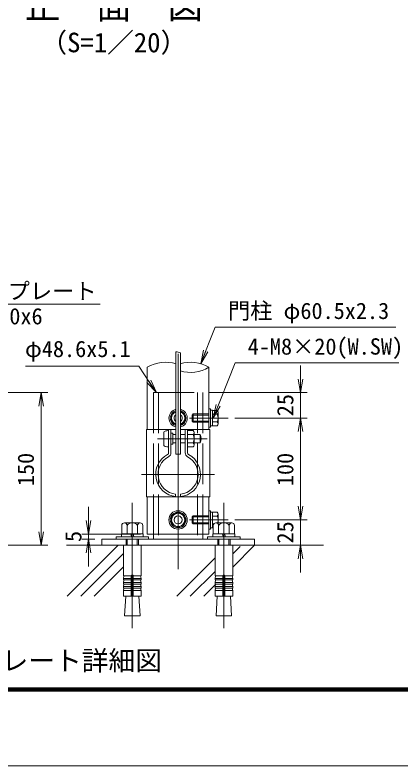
# Model space of a CAD drawing. Units: millimetres, scale not verified, with parts at other scales. Extents: x -4200 to 4200, y -2970 to 2970.
# Drawn here: x 948 to 2086, y -2970 to -757 of the extents above; entities that cross this region are included whole.
import ezdxf
from ezdxf.enums import TextEntityAlignment as Align

# ---------------------------------------------------------------- set-up
doc = ezdxf.new("R2010")
doc.units = ezdxf.units.MM
doc.header["$LTSCALE"] = 20
doc.linetypes.add('DASHED', pattern=[7.5, 6, -1.5])
doc.linetypes.add('USER1', pattern=[50.8, 31.75, -6.35, 6.35, -6.35])
doc.layers.add('0-0_D-TTL-TXT', color=7, linetype='Continuous')
for name, color, linetype, lineweight in [('0-1_D-STR-TXT', 7, 'Continuous', 9), ('0-2_D-BMK', 2, 'USER1', 13), ('0-3_D-STR1', 1, 'Continuous', 18), ('0-4_D-STR3', 3, 'Continuous', 13), ('0-5_D-STR-DIM', 7, 'Continuous', 9), ('0-6_0', 3, 'Continuous', 18), ('0-8_D-TTL', 7, 'Continuous', 9), ('0-9_D-BGD', 7, 'Continuous', 9), ('0-B_D-DCR-HCH', 7, 'Continuous', 9)]:
    doc.layers.add(name, color=color, linetype=linetype, lineweight=lineweight)
doc.styles.add('ＭＳ ゴシック', font='')
doc.styles.get('ＭＳ ゴシック').set_extended_font_data('MS Gothic')

# ---------------------------------------------------------------- blocks, each defined once
blk = doc.blocks.new('_Open')
at = {"layer": '0-6_0', "color": 7, "lineweight": 9}
blk.add_line((-20, 3.33), (0, 0), dxfattribs=at)
blk.add_lwpolyline([(-20, -3.33), (0, 0), (-20, 0)], dxfattribs=at)
blk = doc.blocks.new('MLeader2')
at = {"layer": '0-1_D-STR-TXT'}
blk.add_line((595.33, -1494.06), (576.8, -1469.94), dxfattribs=at)
for points in [[(602.15, -1486.75), (576.8, -1469.94), (598.74, -1490.4)], [(598.74, -1490.4), (725.55, -1608.67), (1017.62, -1608.67), (1199.71, -1608.67)]]:
    blk.add_lwpolyline(points, dxfattribs=at)

msp = doc.modelspace()

# ---------------------------------------------------------------- linework, layer by layer
at = {"layer": '0-1_D-STR-TXT'}
for points in [[(2070.91, -1676.8), (1538.59, -1676.8), (1496.38, -1782.63)], [(2079.51, -1781.75), (1596.95, -1781.75), (1533.24, -1942.75)]]:
    msp.add_lwpolyline(points, dxfattribs=at)
at = {"layer": '0-2_D-BMK'}
for p, q in [((1429, -2390.3), (1429, -1745.99)), ((1576.66, -1944.61), (1462.84, -1944.61)), ((1368.02, -2005.51), (1514.65, -2005.51)), ((1321.57, -2110.51), (1536.43, -2110.51)), ((1294, -2194.81), (1294, -2563.82)), ((1564, -2194.81), (1564, -2563.82)), ((1576.66, -2244.61), (1462.84, -2244.61))]:
    msp.add_line(p, q, dxfattribs=at)
at = {"layer": '0-3_D-STR1'}
for p, q in [((1338.25, -1795.09), (1338.25, -1978.51)), ((1519.75, -1795.09), (1519.75, -1978.51)), ((1338.25, -2286.61), (1338.25, -2176.51)), ((1519.75, -2286.61), (1519.75, -2176.51)), ((1338.25, -2286.61), (1519.75, -2286.61))]:
    msp.add_line(p, q, dxfattribs=at)
at = {"layer": '0-4_D-STR3'}
for p, q in [((1435.75, -1752.66), (1435.75, -2050.51)), ((1519.75, -1917.61), (1524.55, -1917.61)), ((1524.55, -1917.61), (1524.55, -1971.61)), ((1543.81, -1922.11), (1530.55, -1922.11)), ((1530.55, -1922.11), (1530.55, -1967.11)), ((1422.25, -1926), (1409.5, -1933.34)), ((1409.5, -1933.34), (1409.5, -1955.89)), ((1435.75, -1926), (1448.5, -1933.34)), ((1448.5, -1933.34), (1448.5, -1955.89)), ((1543.81, -1933.34), (1530.55, -1933.34)), ((1547.05, -1927.73), (1547.05, -1961.5)), ((1422.25, -1963.23), (1409.5, -1955.89)), ((1435.75, -1963.23), (1448.5, -1955.89)), ((1543.81, -1955.89), (1530.55, -1955.89)), ((1543.81, -1967.11), (1530.55, -1967.11)), ((1335.7, -1978.51), (1335.7, -2176.51)), ((1335.7, -1978.51), (1422.25, -1978.51)), ((1386.7, -1986.01), (1386.7, -2025.01)), ((1401.1, -1978.51), (1401.1, -2046.99)), ((1408, -1978.51), (1408, -2046.99)), ((1413.1, -1989.56), (1408, -1989.56)), ((1413.1, -1989.56), (1413.1, -2021.47)), ((1435.75, -1978.51), (1522.3, -1978.51)), ((1450, -1978.51), (1450, -2046.99)), ((1456.9, -1978.51), (1456.9, -2046.99)), ((1473.4, -1981.21), (1456.9, -1981.21)), ((1476.4, -1987.77), (1476.4, -2023.63)), ((1522.3, -1978.51), (1522.3, -2176.51)), ((1413.1, -1993.51), (1422.25, -1993.51)), ((1435.75, -1993.51), (1450, -1993.51)), ((1473.4, -1993.36), (1456.9, -1993.36)), ((1476.4, -1993.51), (1494.1, -1993.51)), ((1494.1, -1993.51), (1494.1, -2017.51)), ((1413.1, -2021.47), (1408, -2021.47)), ((1413.1, -2017.51), (1422.25, -2017.51)), ((1435.75, -2017.51), (1450, -2017.51)), ((1473.4, -2017.66), (1456.9, -2017.66)), ((1473.4, -2029.81), (1456.9, -2029.81)), ((1476.4, -2017.51), (1494.1, -2017.51)), ((1335.7, -2176.51), (1522.3, -2176.51)), ((1421.5, -2169.07), (1421.5, -2176.51)), ((1436.5, -2169.07), (1436.5, -2176.51)), ((1429, -2222.22), (1409.5, -2233.44)), ((1409.5, -2233.44), (1409.5, -2255.99)), ((1429, -2222.22), (1448.5, -2233.44)), ((1448.5, -2233.44), (1448.5, -2255.99)), ((1519.75, -2217.61), (1524.55, -2217.61)), ((1519.75, -2217.72), (1519.75, -2271.72)), ((1524.55, -2217.61), (1524.55, -2271.61)), ((1543.81, -2222.11), (1530.55, -2222.11)), ((1530.55, -2222.11), (1530.55, -2267.11)), ((1543.81, -2233.34), (1530.55, -2233.34)), ((1547.05, -2227.73), (1547.05, -2253.21)), ((1429, -2267.22), (1409.5, -2255.99)), ((1429, -2267.22), (1448.5, -2255.99)), ((1534.73, -2255.89), (1530.55, -2255.89)), ((1519.75, -2271.61), (1524.55, -2271.61)), ((1532.82, -2267.11), (1530.55, -2267.11)), ((1356.1, -2286.61), (1356.1, -2301.61)), ((1501.9, -2286.61), (1501.9, -2301.61)), ((1268.05, -2319.61), (1319.95, -2319.61)), ((1538.05, -2319.61), (1589.95, -2319.61))]:
    msp.add_line(p, q, dxfattribs=at)
at = {"layer": '0-4_D-STR3', "linetype": 'DASHED'}
for p, q in [((1356.1, -1869.61), (1356.1, -2286.61)), ((1356.1, -1869.61), (1501.9, -1869.61)), ((1371.4, -1869.61), (1371.4, -2301.61)), ((1486.6, -1869.61), (1486.6, -2301.61)), ((1501.9, -1869.61), (1501.9, -2286.61)), ((1473.55, -1932.61), (1470.55, -1935.61)), ((1519.75, -1935.61), (1470.55, -1935.61)), ((1470.55, -1935.61), (1470.55, -1953.61)), ((1519.75, -1932.61), (1473.55, -1932.61)), ((1519.75, -1953.61), (1470.55, -1953.61)), ((1519.75, -1956.61), (1473.55, -1956.61)), ((1473.55, -2232.61), (1470.55, -2235.61)), ((1519.75, -2232.61), (1473.55, -2232.61)), ((1519.75, -2235.61), (1470.55, -2235.61)), ((1470.55, -2235.61), (1470.55, -2253.61)), ((1519.75, -2253.61), (1470.55, -2253.61)), ((1519.75, -2256.61), (1473.55, -2256.61))]:
    msp.add_line(p, q, dxfattribs=at)
at = {"layer": '0-4_D-STR3', "lineweight": 18}
for p, q in [((1317.38, -2253.31), (1270.62, -2253.31)), ((1276, -2253.31), (1312, -2253.31)), ((1587.38, -2253.31), (1540.62, -2253.31)), ((1546, -2253.31), (1582, -2253.31)), ((1262.82, -2260.81), (1262.82, -2285.71)), ((1278.41, -2285.71), (1278.41, -2260.81)), ((1309.59, -2285.71), (1309.59, -2260.81)), ((1325.18, -2285.71), (1325.18, -2260.81)), ((1532.82, -2260.81), (1532.82, -2285.71)), ((1548.41, -2285.71), (1548.41, -2260.81)), ((1579.59, -2285.71), (1579.59, -2260.81)), ((1595.18, -2285.71), (1595.18, -2260.81)), ((1246, -2294.71), (1246, -2301.61)), ((1342, -2294.71), (1246, -2294.71)), ((1326.25, -2285.71), (1261.75, -2285.71)), ((1261.75, -2285.71), (1261.75, -2294.71)), ((1261.75, -2294.71), (1326.25, -2294.71)), ((1262.82, -2285.71), (1325.18, -2285.71)), ((1289.5, -2285.71), (1291.91, -2294.71)), ((1298.5, -2294.71), (1296.09, -2285.71)), ((1326.25, -2294.71), (1326.25, -2285.71)), ((1342, -2301.61), (1342, -2294.71)), ((1516, -2294.71), (1516, -2301.61)), ((1612, -2294.71), (1516, -2294.71)), ((1596.25, -2285.71), (1531.75, -2285.71)), ((1531.75, -2285.71), (1531.75, -2294.71)), ((1531.75, -2294.71), (1596.25, -2294.71)), ((1532.82, -2285.71), (1595.18, -2285.71)), ((1559.5, -2285.71), (1561.91, -2294.71)), ((1568.5, -2294.71), (1566.09, -2285.71)), ((1596.25, -2294.71), (1596.25, -2285.71)), ((1612, -2301.61), (1612, -2294.71)), ((1246, -2301.61), (1342, -2301.61)), ((1268.05, -2319.61), (1268.05, -2409.73)), ((1276.01, -2301.61), (1276.01, -2319.61)), ((1279.25, -2319.61), (1279.25, -2301.61)), ((1308.77, -2319.61), (1308.77, -2301.61)), ((1312.01, -2319.61), (1312.01, -2301.61)), ((1319.95, -2319.61), (1319.95, -2409.73)), ((1516, -2301.61), (1612, -2301.61)), ((1538.05, -2319.61), (1538.05, -2409.73)), ((1546.01, -2301.61), (1546.01, -2319.61)), ((1549.25, -2319.61), (1549.25, -2301.61)), ((1578.77, -2319.61), (1578.77, -2301.61)), ((1582.01, -2319.61), (1582.01, -2301.61)), ((1589.95, -2319.61), (1589.95, -2409.73)), ((1291, -2409.73), (1268.05, -2409.73)), ((1268.05, -2417.23), (1269.35, -2409.84)), ((1291, -2409.73), (1291, -2469.61)), ((1297, -2409.73), (1319.95, -2409.73)), ((1297, -2409.73), (1297, -2469.61)), ((1319.95, -2417.23), (1318.65, -2409.84)), ((1561, -2409.73), (1538.05, -2409.73)), ((1538.05, -2417.23), (1539.35, -2409.84)), ((1561, -2409.73), (1561, -2469.61)), ((1567, -2409.73), (1589.95, -2409.73)), ((1567, -2409.73), (1567, -2469.61)), ((1589.95, -2417.23), (1588.65, -2409.84)), ((1268.05, -2417.23), (1291, -2417.23)), ((1268.05, -2417.23), (1268.05, -2421.73)), ((1268.05, -2421.73), (1291, -2421.73)), ((1268.05, -2429.23), (1269.35, -2421.84)), ((1268.05, -2429.23), (1291, -2429.23)), ((1268.05, -2429.23), (1268.05, -2433.73)), ((1268.05, -2433.73), (1291, -2433.73)), ((1268.05, -2441.23), (1269.35, -2433.84)), ((1319.95, -2417.23), (1297, -2417.23)), ((1319.95, -2421.73), (1297, -2421.73)), ((1319.95, -2429.23), (1297, -2429.23)), ((1319.95, -2433.73), (1297, -2433.73)), ((1319.95, -2429.23), (1318.65, -2421.84)), ((1319.95, -2441.23), (1318.65, -2433.84)), ((1319.95, -2417.23), (1319.95, -2421.73)), ((1319.95, -2429.23), (1319.95, -2433.73)), ((1538.05, -2417.23), (1561, -2417.23)), ((1538.05, -2417.23), (1538.05, -2421.73)), ((1538.05, -2421.73), (1561, -2421.73)), ((1538.05, -2429.23), (1539.35, -2421.84)), ((1538.05, -2429.23), (1561, -2429.23)), ((1538.05, -2429.23), (1538.05, -2433.73)), ((1538.05, -2433.73), (1561, -2433.73)), ((1538.05, -2441.23), (1539.35, -2433.84)), ((1589.95, -2417.23), (1567, -2417.23)), ((1589.95, -2421.73), (1567, -2421.73)), ((1589.95, -2429.23), (1567, -2429.23)), ((1589.95, -2433.73), (1567, -2433.73)), ((1589.95, -2429.23), (1588.65, -2421.84)), ((1589.95, -2441.23), (1588.65, -2433.84)), ((1589.95, -2417.23), (1589.95, -2421.73)), ((1589.95, -2429.23), (1589.95, -2433.73)), ((1268.05, -2441.23), (1291, -2441.23)), ((1268.05, -2441.23), (1268.05, -2445.73)), ((1268.05, -2453.11), (1269.35, -2445.73)), ((1268.05, -2445.73), (1291, -2445.73)), ((1268.05, -2453.11), (1291, -2453.11)), ((1268.05, -2453.11), (1268.05, -2469.61)), ((1319.95, -2441.23), (1297, -2441.23)), ((1319.95, -2445.73), (1297, -2445.73)), ((1319.95, -2453.11), (1297, -2453.11)), ((1319.95, -2453.11), (1318.65, -2445.73)), ((1319.95, -2441.23), (1319.95, -2445.73)), ((1319.95, -2453.11), (1319.95, -2469.61)), ((1538.05, -2441.23), (1561, -2441.23)), ((1538.05, -2441.23), (1538.05, -2445.73)), ((1538.05, -2453.11), (1539.35, -2445.73)), ((1538.05, -2445.73), (1561, -2445.73)), ((1538.05, -2453.11), (1561, -2453.11)), ((1538.05, -2453.11), (1538.05, -2469.61)), ((1589.95, -2441.23), (1567, -2441.23)), ((1589.95, -2445.73), (1567, -2445.73)), ((1589.95, -2453.11), (1567, -2453.11)), ((1589.95, -2453.11), (1588.65, -2445.73)), ((1589.95, -2441.23), (1589.95, -2445.73)), ((1589.95, -2453.11), (1589.95, -2469.61)), ((1268.05, -2469.61), (1319.95, -2469.61)), ((1274.52, -2469.61), (1271.26, -2526.91)), ((1313.48, -2469.61), (1316.74, -2526.91)), ((1538.05, -2469.61), (1589.95, -2469.61)), ((1544.52, -2469.61), (1541.26, -2526.91)), ((1583.48, -2469.61), (1586.74, -2526.91)), ((1316.74, -2526.91), (1271.26, -2526.91)), ((1586.74, -2526.91), (1541.26, -2526.91))]:
    msp.add_line(p, q, dxfattribs=at)
at = {"layer": '0-4_D-STR3'}
for points in [[(1422.25, -1749.88), (1422.25, -2050.51), (1435.75, -2050.51)], [(1519.75, -1917.61), (1519.75, -1971.61), (1524.55, -1971.61)]]:
    msp.add_lwpolyline(points, dxfattribs=at)
for points in [[(1530.55, -1921.51), (1524.55, -1921.51), (1524.55, -1967.71), (1530.55, -1967.71)], [(1530.55, -2221.51), (1524.55, -2221.51), (1524.55, -2267.71), (1530.55, -2267.71)], [(1204, -2319.61), (1654, -2319.61), (1654, -2301.61), (1204, -2301.61)]]:
    msp.add_lwpolyline(points, close=True, dxfattribs=at)
at = {"layer": '0-4_D-STR3', "linetype": 'DASHED'}
for points in [[(1473.55, -1932.61), (1473.55, -1956.61), (1470.55, -1953.61)], [(1473.55, -2232.61), (1473.55, -2256.61), (1470.55, -2253.61)]]:
    msp.add_lwpolyline(points, dxfattribs=at)
at = {"layer": '0-4_D-STR3'}
for radius in [27, 23.1, 19.5, 12]:
    msp.add_circle((1429, -2244.72), radius, dxfattribs=at)
for centre, radius, start, end in [((1429, -1944.61), 27, 104.47751, 255.52249), ((1429, -1944.61), 23.1, 106.99018, 253.00982), ((1429, -1944.61), 27, 284.47751, 75.52249), ((1429, -1944.61), 23.1, 286.99018, 73.00982), ((1540.57, -1927.73), 6.48, 300, 60), ((1429, -1944.61), 19.5, 110.25225, 249.74775), ((1429, -1944.61), 12, 124.22887, 235.77113), ((1429, -1944.61), 19.5, 290.25225, 69.74775), ((1429, -1944.61), 12, 304.22887, 55.77113), ((1525.81, -1944.61), 21.24, 327.93138, 32.06862), ((1540.57, -1961.5), 6.48, 300, 60), ((1468.79, -1987.29), 7.63, 307.21089, 52.78911), ((1450.3, -2005.51), 26.1, 332.26063, 27.73937), ((1471.6, -2005.51), 25.5, 331.92751, 28.07249), ((1468.75, -2023.74), 7.65, 307.42505, 52.57495), ((1429, -2110.51), 66, 118.0884, 263.47502), ((1395.1, -2046.99), 6, 298.0884, 0), ((1395.1, -2046.99), 12.9, 298.0884, 0), ((1429, -2110.51), 66, 276.52498, 61.9116), ((1462.9, -2046.99), 12.9, 180, 241.9116), ((1462.9, -2046.99), 6, 180, 241.9116), ((1429, -2110.51), 59.1, 118.0884, 262.7093), ((1429, -2110.51), 59.1, 277.2907, 61.9116), ((1540.57, -2227.73), 6.48, 300, 60), ((1525.81, -2244.61), 21.24, 336.12546, 32.06862), ((1540.62, -2261.11), 7.8, 2.20423, 177.79577)]:
    msp.add_arc(centre, radius, start, end, dxfattribs=at)
at = {"layer": '0-4_D-STR3', "lineweight": 18}
for centre, radius, start, end in [((1270.62, -2261.11), 7.8, 2.20423, 177.79577), ((1294, -2273.26), 19.95, 38.61324, 141.38676), ((1317.38, -2261.11), 7.8, 2.20423, 177.79577), ((1564, -2273.26), 19.95, 38.61324, 141.38676), ((1587.38, -2261.11), 7.8, 2.20423, 177.79577), ((1294, -2409.73), 3, 0, 180), ((1564, -2409.73), 3, 0, 180)]:
    msp.add_arc(centre, radius, start, end, dxfattribs=at)
at = {"layer": '0-4_D-STR3'}
for centre, start_param, end_param in [((1401.1, -1986.01), 1.5707963, 3.1415927), ((1401.1, -2025.01), 3.1415927, 4.712389)]:
    msp.add_ellipse(centre, major_axis=(14.4, 0), ratio=0.3125, start_param=start_param, end_param=end_param, dxfattribs=at)
at = {"layer": '0-5_D-STR-DIM'}
for p, q in [((1789.86, -1829.61), (1789.86, -1789.61)), ((465.32, -1869.61), (1045.13, -1869.61)), ((1521.9, -1869.61), (1809.86, -1869.61)), ((1789.86, -1869.61), (1789.86, -1944.61)), ((1025.13, -1909.61), (1025.13, -2279.61)), ((1596.66, -1944.61), (1809.86, -1944.61)), ((1596.66, -1944.61), (1809.86, -1944.61)), ((1789.86, -1984.61), (1789.86, -2024.61)), ((1789.86, -1984.61), (1789.86, -2204.61)), ((1789.86, -2204.61), (1789.86, -2164.61)), ((1165.14, -2246.61), (1165.14, -2206.61)), ((1596.66, -2244.61), (1809.86, -2244.61)), ((1596.66, -2244.61), (1809.86, -2244.61)), ((1789.86, -2319.61), (1789.86, -2244.61)), ((1318.25, -2286.61), (1145.14, -2286.61)), ((1165.14, -2301.61), (1165.14, -2286.61)), ((617.42, -2319.61), (1045.13, -2319.61)), ((1184, -2301.61), (1145.14, -2301.61)), ((1674, -2319.61), (1809.86, -2319.61)), ((1165.14, -2341.61), (1165.14, -2381.61)), ((1789.86, -2359.61), (1789.86, -2399.61))]:
    msp.add_line(p, q, dxfattribs=at)
msp.add_lwpolyline([(979.41, -1791.91), (1312.99, -1791.91), (1363.84, -1867.95)], dxfattribs=at)
for centre, radius, start, end in [((1424.56, -1772.8), 23.04, 60.95271, 95.76063), ((1391.87, -1884.31), 104.1, 72.60272, 121.00535), ((1466.13, -1884.32), 104.1, 58.99532, 107.39813), ((1466.13, -1705.86), 104.1, 252.60249, 301.00363)]:
    msp.add_arc(centre, radius, start, end, dxfattribs=at)
at = {"layer": '0-8_D-TTL', "color": 2, "lineweight": 18}
msp.add_lwpolyline([(-4199.68, 2970.23), (4200.32, 2970.23), (4200.32, -2969.77), (-4199.68, -2969.77)], close=True, dxfattribs=at)
at = {"layer": '0-8_D-TTL'}
for points in [[(-3929.68, 2750.23), (3930.32, 2750.23), (3930.32, -2749.77), (-3929.68, -2749.77)], [(-3927.18, 2747.73), (3927.82, 2747.73), (3927.82, -2747.27), (-3927.18, -2747.27)], [(-3924.68, 2745.23), (3925.32, 2745.23), (3925.32, -2744.77), (-3924.68, -2744.77)], [(-3922.18, 2742.73), (3922.82, 2742.73), (3922.82, -2742.27), (-3922.18, -2742.27)], [(-3919.68, 2740.23), (3920.32, 2740.23), (3920.32, -2739.77), (-3919.68, -2739.77)]]:
    msp.add_lwpolyline(points, close=True, dxfattribs=at)
at = {"layer": '0-9_D-BGD'}
msp.add_line((1857.59, -2319.61), (1100.16, -2319.61), dxfattribs=at)
at = {"layer": '0-B_D-DCR-HCH'}
for p, q in [((1102.3, -2469.61), (1252.3, -2319.61)), ((1589.94, -2384.27), (1654.6, -2319.61)), ((1589.94, -2344.5), (1611.77, -2322.67)), ((1142.08, -2469.61), (1268.03, -2343.66)), ((1425.05, -2469.61), (1538.04, -2356.62)), ((1181.85, -2469.61), (1268.03, -2383.43)), ((1464.83, -2469.61), (1538.04, -2396.4)), ((1504.6, -2469.61), (1540.49, -2433.73))]:
    msp.add_line(p, q, dxfattribs=at)

# ---------------------------------------------------------------- block references
at = {"layer": '0-1_D-STR-TXT'}
msp.add_blockref('MLeader2', (0, 0), dxfattribs=at)
at = {"layer": '0-1_D-STR-TXT', "xscale": 2, "yscale": 2}
for p, rotation in [((1495.64, -1784.49), 248.25894), ((1532.5, -1944.61), 248.409)]:
    msp.add_blockref('_Open', p, dxfattribs=dict(at, rotation=rotation))
at = {"layer": '0-5_D-STR-DIM', "xscale": 2, "yscale": 2}
for p, rotation in [((1364.95, -1869.61), 303.77113), ((1789.86, -1869.61), 270), ((1025.13, -1869.61), 90), ((1789.86, -1944.61), 90), ((1789.86, -1944.61), 90), ((1789.86, -2244.61), 270), ((1789.86, -2244.61), 270), ((1165.14, -2286.61), 270), ((1025.13, -2319.61), 270), ((1165.14, -2301.61), 90), ((1789.86, -2319.61), 90)]:
    msp.add_blockref('_Open', p, dxfattribs=dict(at, rotation=rotation))

# ---------------------------------------------------------------- texts
at = {"layer": '0-0_D-TTL-TXT', "style": 'ＭＳ ゴシック'}
for s, height, p in [('正\u3000面\u3000図', 76.98, (977.57, -791)), ('（S=1／20）', 57.77, (1023.06, -884.2)), ('後付ベースプレート詳細図', 57.77, (435.76, -2705.41))]:
    msp.add_text(s, height=height, dxfattribs=at).set_placement(p, align=Align.BOTTOM_LEFT)
at = {"layer": '0-1_D-STR-TXT', "style": 'ＭＳ ゴシック'}
for s, p in [('ベースプレート', (729.68, -1608.86)), ('門柱 φ60.5x2.3', (1575.83, -1667.2)), ('150x150x6 ', (735.23, -1682.93)), ('φ48.6x5.1', (977.66, -1779.36)), ('4-M8×20(W.SW)', (1634.19, -1772.15))]:
    msp.add_text(s, height=48.09, dxfattribs=at).set_placement(p, align=Align.BOTTOM_LEFT)
at = {"layer": '0-5_D-STR-DIM', "style": 'ＭＳ ゴシック'}
for s, p in [('25', (1783.11, -1939.21)), ('150', (1018.38, -2145.26)), ('100', (1783.11, -2145.26)), ('25', (1783.11, -2314.21)), ('5', (1158.39, -2309.84))]:
    msp.add_text(s, height=48.09, rotation=90, dxfattribs=at).set_placement(p, align=Align.BOTTOM_LEFT)

doc.saveas('drawing.dxf')
